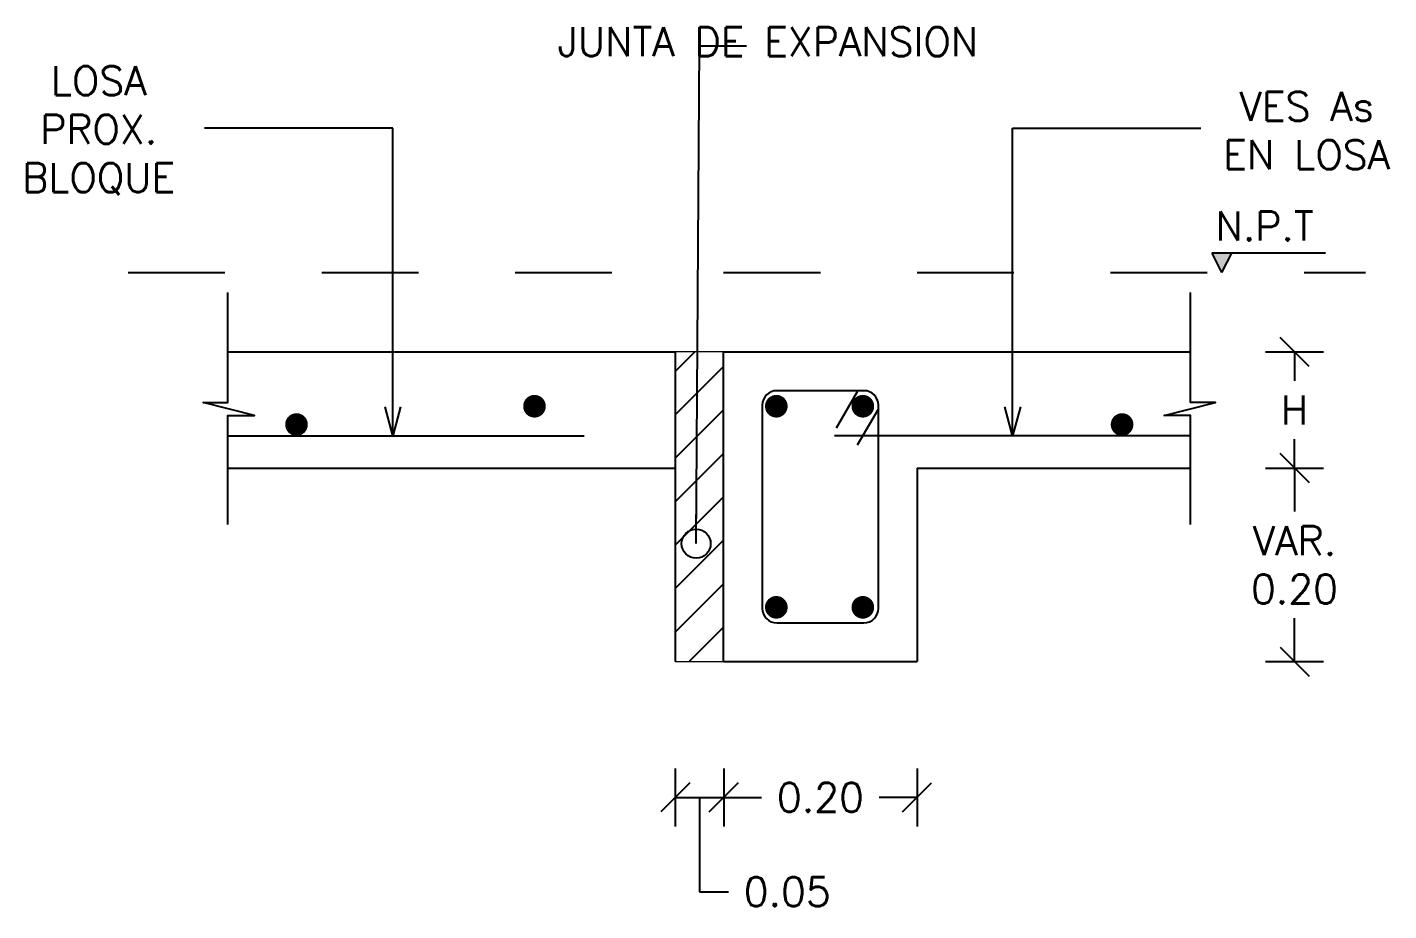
# Model space of a CAD drawing. Header units: metres. Extents: x -44 to 358, y -286 to 66.
# Drawn here: x 123.861 to 125.269, y 7.436 to 8.349 of the extents above; entities that cross this region are included whole.
import ezdxf

# ---------------------------------------------------------------- set-up
doc = ezdxf.new("R2010")
doc.units = ezdxf.units.M
doc.header["$LTSCALE"] = 0.3
doc.header["$PDMODE"] = 3
doc.linetypes.add('HIDDEN2', pattern=[4.7625, 3.175, -1.5875])
for name, color, linetype in [('ACERO', 5, 'Continuous'), ('BORDES', 7, 'Continuous'), ('DIMTEXTO', 4, 'Continuous'), ('HATCH', 8, 'Continuous'), ('XREF1$0$MUROS', 1, 'Continuous')]:
    doc.layers.add(name, color=color, linetype=linetype)
doc.layers.add('MUROS', color=7, linetype='Continuous', lineweight=15)
doc.styles.add('RomanS', font='romans.shx')
doc.styles.add('SMPLEX', font='simplex.shx')
doc.dimstyles.new('D-15', dxfattribs={"dimscale": 0.15, "dimtxt": 0.2, "dimasz": 0.2, "dimexe": 0.18, "dimexo": 0.2, "dimgap": 0.1, "dimtad": 0, "dimtih": 1, "dimtoh": 1, "dimzin": 0, "dimdsep": 46, "dimtxsty": 'SMPLEX', "dimblk": 'OBLIQUE', "dimcen": 0.09, "dimdle": 0.2, "dimclrd": 4, "dimclre": 4, "dimclrt": 4, "dimadec": 0, "dimazin": 0, "dimtfac": 1, "dimtofl": 0, "dimtmove": 0, "dimatfit": 3, "dimldrblk": 'OPEN30', "dimfxl": 1, "dimtolj": 1, "dimtzin": 0, "dimarcsym": 0})
doc.dimstyles.new('DIM-15', dxfattribs={"dimscale": 0.15, "dimtxt": 0.2, "dimasz": 0.2, "dimexe": 0.2, "dimexo": 0.1, "dimgap": 0.1, "dimtad": 0, "dimtih": 1, "dimtoh": 1, "dimzin": 0, "dimdsep": 46, "dimtxsty": 'RomanS', "dimblk1": 'OBLIQUE', "dimblk2": 'OBLIQUE', "dimsah": 1, "dimcen": 0.09, "dimclrd": 4, "dimclre": 4, "dimclrt": 4, "dimadec": 0, "dimazin": 0, "dimtfac": 1, "dimtofl": 0, "dimtmove": 1, "dimatfit": 3, "dimldrblk": 'OBLIQUE', "dimfxl": 0.2, "dimfxlon": 1, "dimtolj": 1, "dimtzin": 0, "dimarcsym": 0})

# ---------------------------------------------------------------- blocks, each defined once
blk = doc.blocks.new('_OBLIQUE')
at = {"color": 0, "linetype": 'ByBlock'}
blk.add_line((-0.5, -0.5), (0.5, 0.5), dxfattribs=at)
blk = doc.blocks.new('*D2133')
at = {"layer": 'DEFPOINTS', "color": 0, "transparency": 16777216}
for p in [(124.9735, 8.013), (125.1713, 8.013), (124.9735, 7.893)]:
    blk.add_point(p, dxfattribs=at)
at = {"layer": 'DIMTEXTO', "color": 4, "lineweight": -2, "transparency": 16777216}
for p, q in [((125.1413, 8.013), (125.2013, 8.013)), ((125.1713, 8.013), (125.1713, 7.983)), ((125.1713, 7.893), (125.1713, 7.923)), ((125.1413, 7.893), (125.2013, 7.893))]:
    blk.add_line(p, q, dxfattribs=at)
at = {"layer": 'DIMTEXTO', "color": 4, "lineweight": -2, "transparency": 16777216, "xscale": 0.03, "yscale": 0.03, "zscale": 0.03}
for p, rotation in [((125.1713, 8.013), 90), ((125.1713, 7.893), 270)]:
    blk.add_blockref('_OBLIQUE', p, dxfattribs=dict(at, rotation=rotation))
at = {"layer": 'DIMTEXTO', "color": 4, "transparency": 16777216, "insert": (125.1713, 7.953), "char_height": 0.03, "attachment_point": 5, "style": 'RomanS'}
blk.add_mtext('\\A1;H', dxfattribs=at)
blk = doc.blocks.new('*D2134')
at = {"layer": 'DEFPOINTS', "color": 0, "transparency": 16777216}
for p in [(124.9735, 7.893), (124.9735, 7.693), (125.1713, 7.693)]:
    blk.add_point(p, dxfattribs=at)
at = {"layer": 'DIMTEXTO', "color": 4, "lineweight": -2, "transparency": 16777216}
for p, q in [((125.1413, 7.893), (125.2013, 7.893)), ((125.1713, 7.893), (125.1713, 7.848)), ((125.1713, 7.693), (125.1713, 7.738)), ((125.1413, 7.693), (125.2013, 7.693))]:
    blk.add_line(p, q, dxfattribs=at)
at = {"layer": 'DIMTEXTO', "color": 4, "lineweight": -2, "transparency": 16777216, "xscale": 0.03, "yscale": 0.03, "zscale": 0.03}
for p, rotation in [((125.1713, 7.893), 90), ((125.1713, 7.693), 270)]:
    blk.add_blockref('_OBLIQUE', p, dxfattribs=dict(at, rotation=rotation))
at = {"layer": 'DIMTEXTO', "color": 4, "transparency": 16777216, "insert": (125.1713, 7.793), "char_height": 0.03, "attachment_point": 5, "style": 'RomanS'}
blk.add_mtext('\\A1;VAR.\\P0.20', dxfattribs=at)
blk = doc.blocks.new('_Open30')
at = {"color": 0, "lineweight": -2}
for p, q in [((-1, 0.268), (0, 0)), ((0, 0), (-1, -0.268)), ((0, 0), (-1, 0))]:
    blk.add_line(p, q, dxfattribs=at)
blk = doc.blocks.new('*D2141')
at = {"layer": 'DEFPOINTS', "color": 0, "transparency": 16777216}
for p in [(124.5812, 7.693), (124.7812, 7.693), (124.5812, 7.5527)]:
    blk.add_point(p, dxfattribs=at)
at = {"layer": 'DIMTEXTO', "color": 4, "lineweight": -2, "transparency": 16777216}
for p, q in [((124.5812, 7.5827), (124.5812, 7.5227)), ((124.7812, 7.5827), (124.7812, 7.5227)), ((124.5812, 7.5527), (124.6204, 7.5527)), ((124.7812, 7.5527), (124.7419, 7.5527))]:
    blk.add_line(p, q, dxfattribs=at)
at = {"layer": 'DIMTEXTO', "color": 4, "lineweight": -2, "transparency": 16777216, "xscale": 0.03, "yscale": 0.03, "zscale": 0.03, "rotation": 180}
blk.add_blockref('_OBLIQUE', (124.5812, 7.5527), dxfattribs=at)
at = {"layer": 'DIMTEXTO', "color": 4, "lineweight": -2, "transparency": 16777216, "xscale": 0.03, "yscale": 0.03, "zscale": 0.03}
blk.add_blockref('_OBLIQUE', (124.7812, 7.5527), dxfattribs=at)
at = {"layer": 'DIMTEXTO', "color": 4, "transparency": 16777216, "insert": (124.6812, 7.5527), "char_height": 0.03, "attachment_point": 5, "style": 'RomanS'}
blk.add_mtext('\\A1;0.20', dxfattribs=at)
blk = doc.blocks.new('*D2135')
at = {"layer": 'DEFPOINTS', "color": 0, "transparency": 16777216}
for p in [(124.5312, 7.693), (124.5812, 7.693), (124.5812, 7.5527)]:
    blk.add_point(p, dxfattribs=at)
at = {"layer": 'DIMTEXTO', "color": 4, "lineweight": -2, "transparency": 16777216}
for p, q in [((124.5312, 7.5827), (124.5312, 7.5227)), ((124.5812, 7.5827), (124.5812, 7.5227)), ((124.5312, 7.5527), (124.5812, 7.5527)), ((124.5562, 7.5527), (124.5562, 7.4552)), ((124.5562, 7.4552), (124.5862, 7.4552))]:
    blk.add_line(p, q, dxfattribs=at)
at = {"layer": 'DIMTEXTO', "color": 4, "lineweight": -2, "transparency": 16777216, "xscale": 0.03, "yscale": 0.03, "zscale": 0.03, "rotation": 180}
blk.add_blockref('_OBLIQUE', (124.5312, 7.5527), dxfattribs=at)
at = {"layer": 'DIMTEXTO', "color": 4, "lineweight": -2, "transparency": 16777216, "xscale": 0.03, "yscale": 0.03, "zscale": 0.03}
blk.add_blockref('_OBLIQUE', (124.5812, 7.5527), dxfattribs=at)
at = {"layer": 'DIMTEXTO', "color": 4, "transparency": 16777216, "insert": (124.6469, 7.4552), "char_height": 0.03, "attachment_point": 5, "style": 'RomanS'}
blk.add_mtext('\\A1;0.05', dxfattribs=at)

msp = doc.modelspace()

# ---------------------------------------------------------------- hatches: boundary and pattern name
msp.add_hatch(color=4).paths.add_polyline_path([(125.0857144, 8.1152579), (125.1060733, 8.1152579), (125.0958939, 8.0951615)])
at = {"layer": 'HATCH'}
h = msp.add_hatch(dxfattribs=at)
h.set_pattern_fill('ANSI31', color=256, scale=0.01)
h.set_pattern_definition([(45, (55.024048, 5.254002), (-0.02245064, 0.02245064), [])])
h.paths.add_polyline_path([(124.5811556, 8.013004), (124.5311556, 8.013004), (124.5311556, 7.693004), (124.5811556, 7.693004)])

# ---------------------------------------------------------------- linework, layer by layer
at = {"color": 4}
for p, q in [((125.2032875, 8.1152579), (125.0857144, 8.1152579)), ((125.0857144, 8.1152579), (125.0958939, 8.0951615)), ((125.1060733, 8.1152579), (125.0958939, 8.0951615))]:
    msp.add_line(p, q, dxfattribs=at)
at = {"color": 3}
for points in [[(124.0687124, 7.8347632), (124.0687124, 7.9473152), (124.0962239, 7.9473152), (124.0429571, 7.9607981), (124.0687124, 7.9607981), (124.0687124, 8.0745508)], [(125.0639305, 7.8347632), (125.0639305, 7.9473152), (125.036419, 7.9473152), (125.0896859, 7.9607981), (125.0639305, 7.9607981), (125.0639305, 8.0745508)]]:
    msp.add_lwpolyline(points, dxfattribs=at)
at = {"layer": 'ACERO'}
for p, q in [((124.719323, 7.9716533), (124.6975145, 7.9342069)), ((124.7411556, 7.9540749), (124.7193471, 7.9166285)), ((124.0687124, 7.9262981), (124.4368371, 7.9262981)), ((125.0639305, 7.9262981), (124.6958058, 7.9262981))]:
    msp.add_line(p, q, dxfattribs=at)
at = {"layer": 'ACERO', "const_width": 0.0117}
for points in [[(124.3797756, 7.9569108, 1), (124.3914756, 7.9569108, 1)], [(124.6297756, 7.9569108, 1), (124.6414756, 7.9569108, 1)], [(124.7309126, 7.9569108, -1), (124.7192126, 7.9569108, -1)], [(124.1337591, 7.937998, 1), (124.1454591, 7.937998, 1)], [(124.9988838, 7.937998, -1), (124.9871838, 7.937998, -1)], [(124.6297756, 7.7490971, -1), (124.6414756, 7.7490971, -1)], [(124.7309126, 7.7490971, 1), (124.7192126, 7.7490971, 1)]]:
    msp.add_lwpolyline(points, format="xyb", close=True, dxfattribs=at)
at = {"layer": 'ACERO'}
msp.add_lwpolyline([(124.7261556, 7.973004), (124.6361556, 7.973004, 0.414213562), (124.6211556, 7.958004), (124.6211556, 7.748004, 0.414213562), (124.6361556, 7.733004), (124.7261556, 7.733004, 0.414213562), (124.7411556, 7.748004), (124.7411556, 7.958004, 0.414213562)], format="xyb", close=True, dxfattribs=at)
at = {"layer": 'BORDES', "color": 1}
for p, q in [((124.0687124, 8.013004), (124.5311556, 8.013004)), ((124.5311556, 8.013004), (124.5311556, 7.693004)), ((124.5811556, 8.013004), (125.0639305, 8.013004)), ((124.5811556, 7.693004), (124.5811556, 8.013004)), ((124.0687124, 7.893004), (124.5311556, 7.893004)), ((124.7811556, 7.893004), (125.0639305, 7.893004)), ((124.7811556, 7.893004), (124.7811556, 7.693004)), ((124.5811556, 7.693004), (124.7811556, 7.693004))]:
    msp.add_line(p, q, dxfattribs=at)
at = {"layer": 'MUROS', "ltscale": 0.001}
msp.add_lwpolyline([(124.5811556, 8.013004), (124.5311556, 8.013004), (124.5311556, 7.693004), (124.5811556, 7.693004)], close=True, dxfattribs=at)
at = {"layer": 'XREF1$0$MUROS', "color": 8, "linetype": 'HIDDEN2', "ltscale": 0.005}
for p, q in [((123.9656632, 8.0951615), (124.5311556, 8.0951615)), ((124.5811556, 8.0951615), (125.2445287, 8.0951615))]:
    msp.add_line(p, q, dxfattribs=at)

# ---------------------------------------------------------------- texts
at = {"color": 4, "char_height": 0.03, "attachment_point": 5, "style": 'SMPLEX'}
for s, insert in [('\\pxql;JUNTA DE EXPANSION', (124.6270257, 8.3335926)), ('LOSA\\PPROX.\\PBLOQUE', (123.9351845, 8.2417955)), ('VES As \\PEN LOSA', (125.1838792, 8.2417955)), ('{\\fRomanS|b1|i0|c0|p2;N.P.T}', (125.140459, 8.1430829))]:
    msp.add_mtext(s, dxfattribs=dict(at, insert=insert))

# ---------------------------------------------------------------- dimensions: what is measured, and where the dimension line sits
at = {"layer": 'DIMTEXTO'}
for base, p2, angle, text, picture, middle in [((125.171263, 8.013004), (124.9735249, 8.013004), 90, 'H', '*D2133', (125.171263, 7.953004)), ((125.171263, 7.693004), (124.9735249, 7.693004), 270, 'VAR.\\P<>', '*D2134', (125.171263, 7.793004))]:
    dim = msp.add_linear_dim(base=base, p1=(124.9735249, 7.893004), p2=p2, angle=angle, text=text, dimstyle='DIM-15', dxfattribs=at)
    dim.commit()
    dim.dimension.update_dxf_attribs({"geometry": picture, "text_midpoint": middle})
for p1, angle, picture, middle in [((124.5311556, 7.693004), 0, '*D2135', (124.6011556, 7.4551955)), ((124.7811556, 7.693004), 180, '*D2141', (124.6811556, 7.5526955))]:
    dim = msp.add_linear_dim(base=(124.5811556, 7.5526955), p1=p1, p2=(124.5811556, 7.693004), angle=angle, dimstyle='DIM-15', dxfattribs=at)
    dim.commit()
    dim.dimension.update_dxf_attribs({"geometry": picture, "text_midpoint": middle})

# ---------------------------------------------------------------- leaders
at = {"color": 1}
for points in [[(124.2391955, 7.9262981), (124.2391955, 8.2442162), (124.0444577, 8.2442162)], [(124.8798682, 7.9262981), (124.8798682, 8.2442162), (125.074606, 8.2442162)]]:
    msp.add_leader(points, dimstyle='D-15', dxfattribs=at)
at = {"layer": 'DIMTEXTO', "lineweight": -3}
msp.add_leader([(124.5527159, 7.8148909), (124.5561535, 8.3294623), (124.6047484, 8.3294623)], dimstyle='D-15', override={"dimgap": 0.1, "dimtad": 0, "dimldrblk": 'DotBlank'}, dxfattribs=at)

doc.saveas('drawing.dxf')
